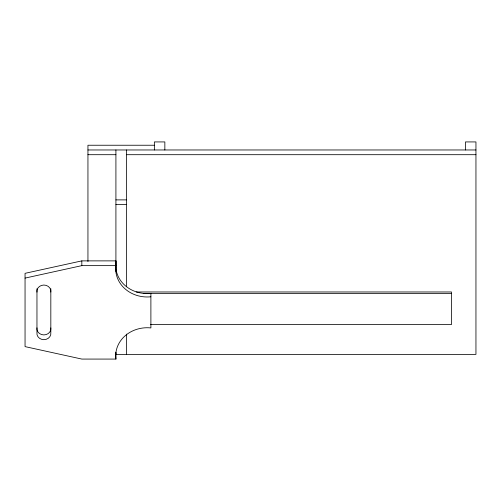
<?xml version="1.0" encoding="UTF-8"?>
<svg xmlns="http://www.w3.org/2000/svg" width="501" height="501" viewBox="0 0 501 501"><rect width="100%" height="100%" fill="white"/><g stroke="black" fill="none" stroke-linecap="round" stroke-linejoin="round"><path stroke-width="0.75" d="M115.981 271.711L115.931 260.877L81.826 260.877L25.05 273.333L25.05 346.617L81.826 359.073L115.931 359.073A31.494 28.062 0 0 1 150.889 327.93L150.889 293.417A31.494 28.062 0 0 1 116.251 270.678L115.994 267.183M25.05 278.099L81.826 265.636L115.931 265.636A31.494 28.062 0 0 0 150.889 296.786M154.358 145.24L87.944 145.24L87.944 261.56M87.944 149.968L475.95 149.968M87.944 154.696L115.913 154.696M126.396 154.696L475.95 154.696M115.913 199.886L126.396 199.886M115.913 204.615L126.396 204.615M136.247 291.977L451.482 291.977L451.482 324.567L150.325 324.567M143.286 293.367L451.482 293.367M115.837 352.209L115.931 359.073M465.46 149.968L465.46 141.927L475.95 141.927L475.95 354.376L115.913 354.376L115.913 352.817M164.848 149.968L164.848 141.927L154.358 141.927L154.358 149.968M126.396 149.968L126.396 286.516M126.396 334.098L126.396 354.376M115.931 260.877L115.931 265.636M115.913 149.968L115.913 267.02M81.826 260.877L81.826 265.636M50.826 288.651L50.826 332.664A6.989 6.231 0 0 1 43.85 339.672A6.989 6.231 0 0 1 36.961 332.589L36.961 288.72M50.826 327.904A6.989 6.231 0 0 1 43.85 334.912A6.989 6.231 0 0 1 36.961 327.829M36.961 292.121A6.989 6.231 0 0 1 43.85 285.044A6.989 6.231 0 0 1 50.826 292.052"/></g></svg>
